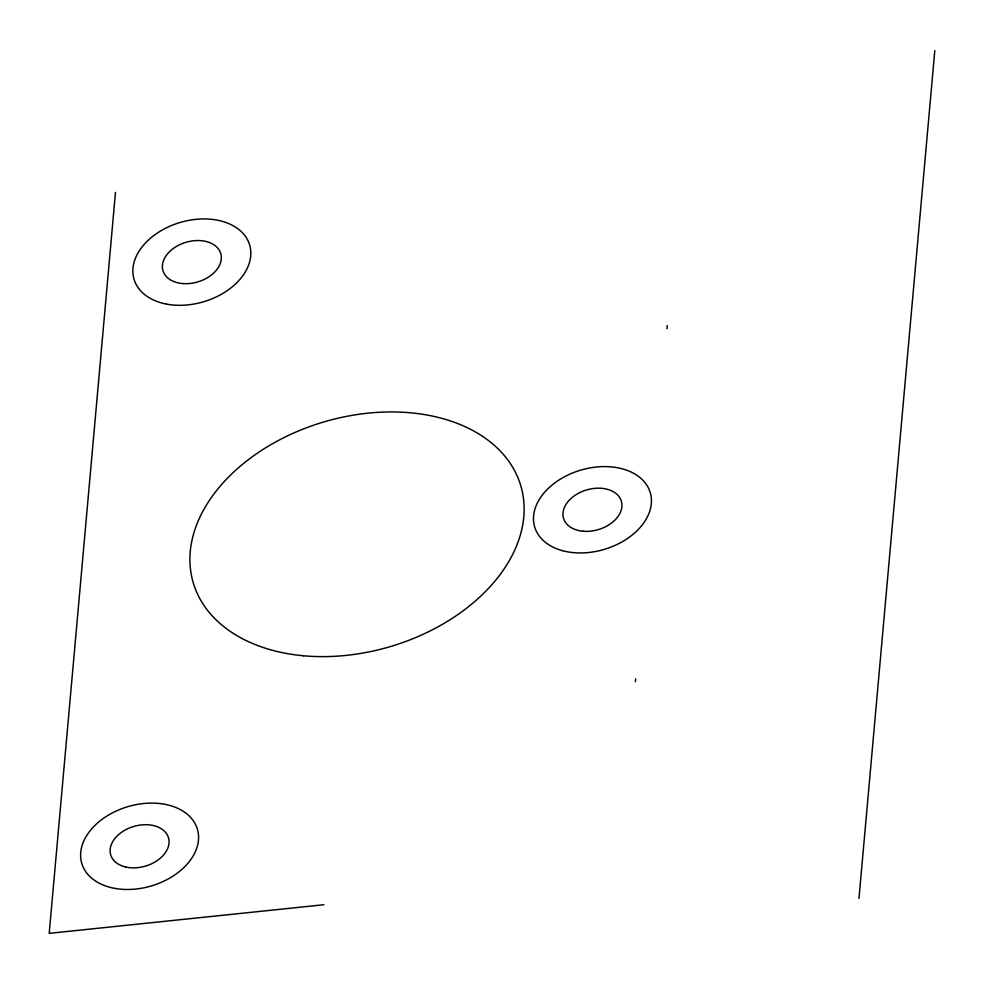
<?xml version="1.0" encoding="UTF-8"?>
<svg xmlns="http://www.w3.org/2000/svg" width="984" height="984" viewBox="0 0 984 984"><rect width="100%" height="100%" fill="white"/><g stroke="black" fill="none" stroke-linecap="round" stroke-linejoin="round"><path stroke-width="1.48" d="M115.472 192.433L49.2 933.349L323.884 904.739M635.381 681.74L635.652 678.775M666.955 328.779L667.25 325.532M858.971 898.429L934.8 50.651M303.392 655.762A170.81 117.145 -16.5 0 0 520.905 486.17A170.81 117.145 -16.5 0 0 246.75 460.93A170.81 117.145 -16.5 0 0 303.392 655.762M182.384 283.552A30.147 20.676 -16.5 0 0 220.773 253.626A30.147 20.676 -16.5 0 0 172.397 249.173A30.147 20.676 -16.5 0 0 182.384 283.552M125.509 866.978A30.147 20.676 -16.5 0 0 169.076 841.308A30.147 20.676 -16.5 0 0 124.193 830.594A30.147 20.676 -16.5 0 0 125.509 866.978M582.995 531.212A30.147 20.676 -16.5 0 0 621.384 501.274A30.147 20.676 -16.5 0 0 572.995 496.822A30.147 20.676 -16.5 0 0 582.995 531.212M562.307 550.634A60.282 41.34 -16.5 0 0 651.433 501.434A60.282 41.34 -16.5 0 0 563.623 477.252A60.282 41.34 -16.5 0 0 562.307 550.634M115.005 888.417A60.282 41.34 -16.5 0 0 198.325 833.497A60.282 41.34 -16.5 0 0 105.46 816.978A60.282 41.34 -16.5 0 0 115.005 888.417M166.468 304.093A60.282 41.34 -16.5 0 0 250.649 249.924A60.282 41.34 -16.5 0 0 158.424 232.335A60.282 41.34 -16.5 0 0 166.468 304.093"/></g></svg>
